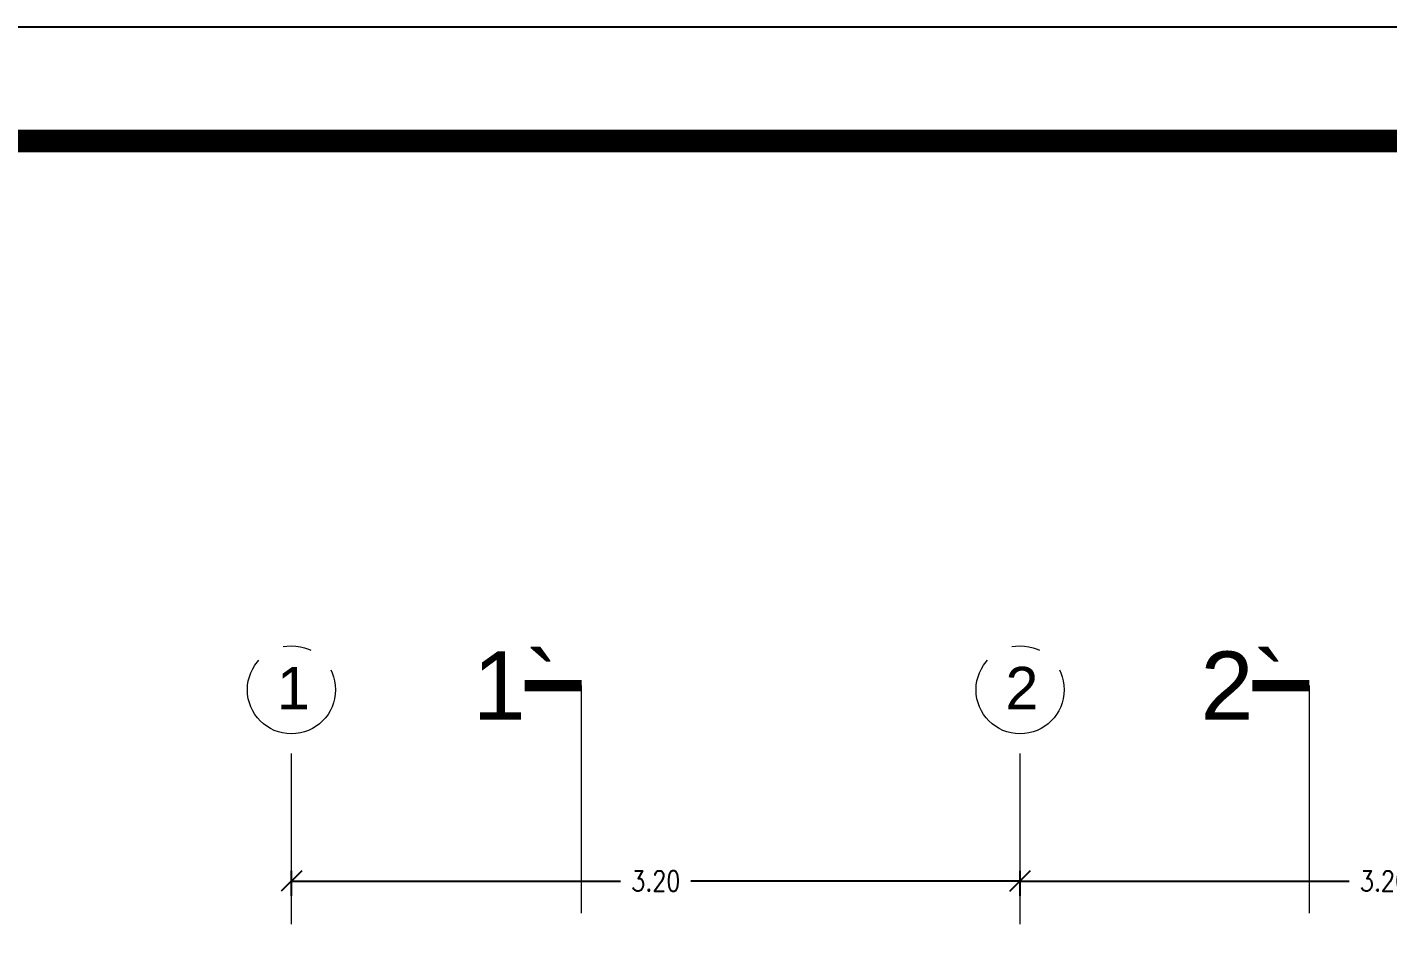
# Model space of a CAD drawing. Header units: inches. Extents: x -0.2 to 34.5, y 0 to 23.
# Drawn here: x 5.24 to 11.22, y 19 to 23 of the extents above; entities that cross this region are included whole.
import ezdxf
from ezdxf.enums import TextEntityAlignment as Align

# ---------------------------------------------------------------- set-up
doc = ezdxf.new("R2010")
doc.units = ezdxf.units.IN
doc.header["$MEASUREMENT"] = 0
doc.linetypes.add('CENTER2', pattern=[1.125, 0.75, -0.125, 0.125, -0.125])
doc.layers.get('DEFPOINTS').update_dxf_attribs({"color": 210})
for name, color, linetype, lineweight in [('A-ANNO-DIMS', 3, 'Continuous', 18), ('A-ANNO-SYMB', 3, 'Continuous', 18), ('A-ANNO-TEXT', 3, 'Continuous', 18)]:
    doc.layers.add(name, color=color, linetype=linetype, lineweight=lineweight)
doc.styles.add('E-ARIAL', font='Arial.ttf')
doc.styles.add('E-ROMANS', font='romans.shx', dxfattribs={"width": 0.8})
doc.dimstyles.new('E-0050_TICK_18', dxfattribs={"dimscale": 0.001, "dimtxt": 90, "dimasz": 90, "dimexe": 45, "dimexo": 30, "dimgap": 45, "dimtad": 0, "dimzin": 0, "dimdsep": 46, "dimtxsty": 'E-ROMANS', "dimblk": 'OBLIQUE', "dimcen": 45, "dimclrd": 256, "dimclre": 256, "dimclrt": 256, "dimadec": 0, "dimazin": 0, "dimtfac": 1, "dimtmove": 1, "dimatfit": 3, "dimldrblk": 'OPEN90', "dimfxl": 1, "dimtfill": 1, "dimtolj": 1, "dimtzin": 0, "dimarcsym": 0})

# ---------------------------------------------------------------- blocks, each defined once
blk = doc.blocks.new('TAG-CORTE-2')
blk.add_line((0, 0), (0, 2))
at = {"const_width": 0.1}
blk.add_lwpolyline([(0, 2), (0.5, 2)], dxfattribs=at)
at = {"style": 'E-ARIAL'}
blk.add_attdef('A', text='', height=0.6, dxfattribs=at).set_placement((0.5, 2), align=Align.MIDDLE_LEFT)
blk = doc.blocks.new('_Oblique')
at = {"color": 0, "linetype": 'ByBlock', "lineweight": -2}
blk.add_line((-0.5, -0.5), (0.5, 0.5), dxfattribs=at)
blk = doc.blocks.new('*D112')
at = {"layer": 'A-ANNO-DIMS', "lineweight": -2, "transparency": 16777216}
for p, q in [((6.4034, 19.1826), (6.4034, 19.293)), ((6.4034, 19.248), (7.8486, 19.248)), ((9.6034, 19.248), (8.1581, 19.248)), ((9.6034, 19.1826), (9.6034, 19.293))]:
    blk.add_line(p, q, dxfattribs=at)
at = {"layer": 'DEFPOINTS', "color": 0, "transparency": 16777216}
for p in [(9.6034, 19.248), (6.4034, 19.1526), (9.6034, 19.1526)]:
    blk.add_point(p, dxfattribs=at)
at = {"layer": 'A-ANNO-DIMS', "lineweight": -2, "transparency": 16777216, "xscale": 0.09, "yscale": 0.09, "zscale": 0.09, "rotation": 180}
blk.add_blockref('_Oblique', (6.4034, 19.248), dxfattribs=at)
at = {"layer": 'A-ANNO-DIMS', "lineweight": -2, "transparency": 16777216, "xscale": 0.09, "yscale": 0.09, "zscale": 0.09}
blk.add_blockref('_Oblique', (9.6034, 19.248), dxfattribs=at)
at = {"layer": 'A-ANNO-DIMS', "transparency": 16777216, "insert": (8.0034, 19.248), "char_height": 0.09, "attachment_point": 5, "style": 'E-ROMANS', "bg_fill": 3, "box_fill_scale": 1.25, "bg_fill_color": 256, "bg_fill_true_color": 13158600, "bg_fill_transparency": 0}
blk.add_mtext('\\A1;3.20', dxfattribs=at)
blk = doc.blocks.new('_Open90')
at = {"color": 0, "linetype": 'ByBlock', "lineweight": -2}
for p, q in [((0, 0), (-1, 0)), ((-0.5, 0.5), (0, 0)), ((0, 0), (-0.5, -0.5))]:
    blk.add_line(p, q, dxfattribs=at)
blk = doc.blocks.new('*D113')
at = {"layer": 'A-ANNO-DIMS', "lineweight": -2, "transparency": 16777216}
for p, q in [((9.6034, 19.1826), (9.6034, 19.293)), ((9.6034, 19.248), (11.0486, 19.248)), ((12.8034, 19.248), (11.3581, 19.248)), ((12.8034, 19.278), (12.8034, 19.293))]:
    blk.add_line(p, q, dxfattribs=at)
at = {"layer": 'DEFPOINTS', "color": 0, "transparency": 16777216}
for p in [(12.8034, 19.248), (12.8034, 19.248), (9.6034, 19.1526)]:
    blk.add_point(p, dxfattribs=at)
at = {"layer": 'A-ANNO-DIMS', "lineweight": -2, "transparency": 16777216, "xscale": 0.09, "yscale": 0.09, "zscale": 0.09, "rotation": 180}
blk.add_blockref('_Oblique', (9.6034, 19.248), dxfattribs=at)
at = {"layer": 'A-ANNO-DIMS', "lineweight": -2, "transparency": 16777216, "xscale": 0.09, "yscale": 0.09, "zscale": 0.09}
blk.add_blockref('_Oblique', (12.8034, 19.248), dxfattribs=at)
at = {"layer": 'A-ANNO-DIMS', "transparency": 16777216, "insert": (11.2034, 19.248), "char_height": 0.09, "attachment_point": 5, "style": 'E-ROMANS', "bg_fill": 3, "box_fill_scale": 1.25, "bg_fill_color": 256, "bg_fill_true_color": 13158600, "bg_fill_transparency": 0}
blk.add_mtext('\\A1;3.20', dxfattribs=at)

msp = doc.modelspace()

# ---------------------------------------------------------------- linework, layer by layer
msp.add_line((34.5, 23), (0, 23))
at = {"const_width": 0.1}
msp.add_lwpolyline([(1.5, 0.5), (33, 0.5, 0.414214), (34, 1.5), (34, 21.5, 0.414214), (33, 22.5), (1.5, 22.5, 0.414214), (0.5, 21.5), (0.5, 1.5, 0.414214)], format="xyb", close=True, dxfattribs=at)
at = {"layer": 'A-ANNO-SYMB', "linetype": 'CENTER2'}
for p, q in [((6.4034, 5.5589), (6.4034, 19.8947)), ((9.6034, 5.5589), (9.6034, 19.8947))]:
    msp.add_line(p, q, dxfattribs=at)
for centre in [(6.4034, 20.0882), (9.6034, 20.0882)]:
    msp.add_circle(centre, 0.1935, dxfattribs=at)

# ---------------------------------------------------------------- block references
at = {"layer": 'A-ANNO-SYMB'}
ref = msp.add_blockref('TAG-CORTE-2', (10.8741, 19.1067), dxfattribs=dict(at, xscale=-0.5, yscale=0.5, zscale=0.5))
ref.add_attrib('A', '2`', dxfattribs={"layer": '0', "height": 0.2998, "style": 'E-ARIAL'}).set_placement((10.3957, 20.1067), align=Align.MIDDLE_LEFT)

# ---------------------------------------------------------------- texts
at = {"layer": 'A-ANNO-TEXT', "char_height": 0.186083, "attachment_point": 1}
for s, insert in [('{\\fArial|b0|i0|c0|p34;1}', (6.3393, 20.189)), ('{\\fArial|b0|i0|c0|p34;2}', (9.5393, 20.189))]:
    msp.add_mtext(s, dxfattribs=dict(at, insert=insert))

# ---------------------------------------------------------------- next in the draw order: dimensions: what is measured, and where the dimension line sits
at = {"layer": 'A-ANNO-DIMS'}
dim = msp.add_linear_dim(base=(9.6034, 19.248), p1=(6.4034, 19.1526), p2=(9.6034, 19.1526), dimstyle='E-0050_TICK_18', dxfattribs=at)
dim.commit()
dim.dimension.update_dxf_attribs({"geometry": '*D112', "text_midpoint": (8.0034, 19.248)})

# ---------------------------------------------------------------- next in the draw order: block references
at = {"layer": 'A-ANNO-SYMB'}
ref = msp.add_blockref('TAG-CORTE-2', (7.6778, 19.1067), dxfattribs=dict(at, xscale=-0.5, yscale=0.5, zscale=0.5))
ref.add_attrib('A', '1`', dxfattribs={"layer": '0', "height": 0.2998, "style": 'E-ARIAL'}).set_placement((7.1994, 20.1067), align=Align.MIDDLE_LEFT)

# ---------------------------------------------------------------- next in the draw order: dimensions: what is measured, and where the dimension line sits
at = {"layer": 'A-ANNO-DIMS'}
dim = msp.add_linear_dim(base=(12.8034, 19.248), p1=(9.6034, 19.1526), p2=(12.8034, 19.248), dimstyle='E-0050_TICK_18', dxfattribs=at)
dim.commit()
dim.dimension.update_dxf_attribs({"geometry": '*D113', "text_midpoint": (11.2034, 19.248)})

doc.saveas('drawing.dxf')
